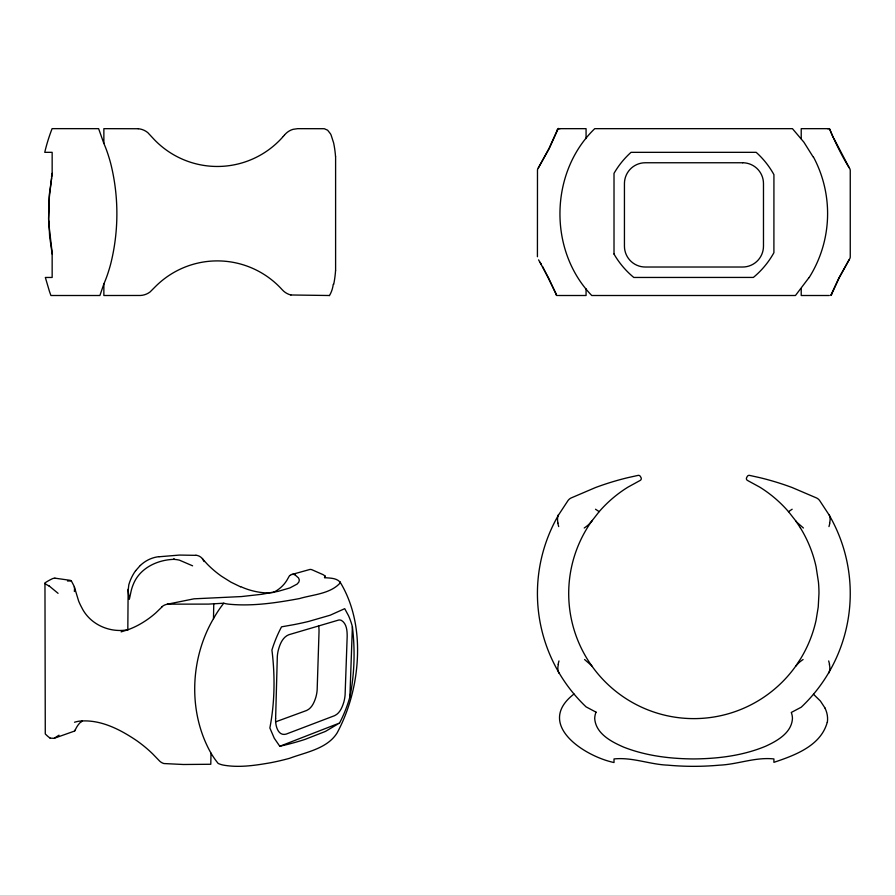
<?xml version="1.0" encoding="UTF-8"?>
<svg xmlns="http://www.w3.org/2000/svg" width="895" height="895" viewBox="0 0 895 895"><rect width="100%" height="100%" fill="white"/><g stroke="black" fill="none" stroke-linecap="round" stroke-linejoin="round"><path stroke-width="1.34" d="M135.66 570.63A46.093 46.093 0 0 0 128.824 584.737L128.164 590.398A12.362 12.362 0 0 0 128.265 591.382L128.679 595.22M127.817 629.744L128.142 589.302M167.723 604.159L208.591 604.103L223.75 603.208A121.384 121.384 0 0 0 213.491 618.635C189.953 658.72 187.894 712.454 211.007 753.176L210.795 764.263L183.43 764.498L163.93 763.547A10.427 10.427 0 0 1 158.952 760.37L152.463 753.657A134.966 134.966 0 0 0 136.734 740.68C119.952 729.313 100.061 719.032 79.185 721.18A30.631 30.631 0 0 0 74.52 722.243M213.491 618.635L213.76 604.002M324.941 577.667L324.997 575.932L323.24 574.724L311.863 569.712A5.012 5.012 0 0 0 309.972 569.444L291.703 574.523M352.384 626.679L349.878 697.216C354.532 674.047 355.214 650.117 352.384 626.679A73.2 73.2 0 0 0 348.558 615.782L344.709 608.667L330.21 615.201L308.63 621.443A338.881 338.881 0 0 1 293.84 624.654L281.533 626.836A131.755 131.755 0 0 0 271.923 650.038C275.157 675.915 274.799 702.351 269.865 727.982L274.273 738.241L279.788 746.273L339.462 723.071L325.478 731.405L305.128 739.359A269.406 269.406 0 0 1 279.777 746.251M335.603 270.749L335.603 156.625M830.168 130.29C834.006 139.709 842.061 156.558 849.478 168.215M129.439 598.9L131.185 590.845A39.939 39.939 0 0 1 133.187 584.625C139.53 568.247 157.14 559.834 173.865 559.353A36.818 36.818 0 0 1 179.369 560.125L192.593 565.819M74.374 591.494L74.52 589.156A11.188 11.188 0 0 0 74.24 586.426L71.365 580.933L67.494 581M51.53 178.284L49.292 197.761L48.61 220.013M51.485 177.087L52.156 173.35M558.088 664.403L558.972 660.935M829.866 523.127L828.971 526.584M827.237 722.287C820.883 745.803 794.917 755.313 773.906 762.339L773.906 758.938C755.279 756.901 737.681 764.431 719.188 765.18A281.903 281.903 0 0 1 668.006 765.169C649.748 764.498 632.385 757.013 614.015 758.938L614.015 762.529C584.592 756.387 534.718 724.29 574.008 694.017M48.576 218.749L49.303 194.696L52.156 174.659L52.156 152.329L44.75 152.329A178.396 178.396 0 0 1 52.1 128.645L98.618 128.667L103.865 143.435A127.873 127.873 0 0 1 108.038 154.443L109.212 158.191A157.341 157.341 0 0 1 110.734 163.595C118.923 196.285 118.923 231.078 110.734 263.779A157.341 157.341 0 0 1 109.212 269.182L108.038 272.93A127.873 127.873 0 0 1 103.876 283.939L99.893 295.507L50.925 295.507L50.534 294.444A162.812 162.812 0 0 1 49.393 291.188L45.343 277.461L52.156 277.461L52.156 252.703L49.068 225.943M557.574 129.428L549.127 148.279L537.951 168.596A4.385 4.385 0 0 0 537.481 169.905L537.425 256.731M538.287 168.07L549.15 148.671L557.876 129.428M831.321 294.891L839.186 277.83L849.534 259.069A4.173 4.173 0 0 0 850.25 256.731L850.25 170.643A4.173 4.173 0 0 0 849.534 168.305M831.019 294.891L838.85 278.065L849.087 259.785M809.058 277.539L795.454 295.507L591.74 295.507C548.143 250.432 549.619 172.187 594.739 128.667L792.444 128.667L803.889 142.182L813.376 157.307M795.633 666.26L800.701 658.586A124.774 124.774 0 0 0 808.588 643.382A125.703 125.703 0 0 0 816.095 620.134L818.231 607.056L818.97 593.486A124.64 124.64 0 0 0 818.444 582.052L816.072 566.736A125.132 125.132 0 0 0 800.365 527.837M592.255 520.42L591.696 521.203L599.169 511.649A125.11 125.11 0 0 1 627.954 487.148L640.093 480.481A2.081 2.081 0 0 0 641.021 477.583L640.328 476.386A2.081 2.081 0 0 0 638.113 475.39L627.932 477.639A281.556 281.556 0 0 0 595.522 487.54L571.122 497.967A8.346 8.346 0 0 0 568.045 500.518L558.704 514.726A156.412 156.412 0 0 0 559.028 672.805M135.693 570.652L140.302 565.439M284.364 135.145L283.279 136.42M283.189 136.521L283.1 136.622A87.397 87.397 0 0 1 154.477 139.799L147.776 132.617A17.318 17.318 0 0 0 138.166 128.723M161.95 606.967L155.92 612.795A92.688 92.688 0 0 1 138.389 625.068A80.673 80.673 0 0 1 127.694 629.834L121.127 631.87M59.003 735.198L54.114 738.308L50.12 738.151M80.785 722.142L82.396 720.855M596.036 712.163A17.542 17.542 0 0 0 594.716 718.618C595.835 733.721 611.408 741.776 623.692 747.135C645.877 755.839 669.896 758.77 693.591 758.938C718.081 758.736 742.984 755.682 765.74 746.184C777.252 740.881 791.594 732.837 792.444 718.618A17.397 17.397 0 0 0 791.281 712.465L801.215 707.218A156.412 156.412 0 0 0 827.606 674.55L828.647 672.805A156.412 156.412 0 0 0 829.016 514.815L819.619 500.518A8.346 8.346 0 0 0 816.553 497.967L792.153 487.54A281.556 281.556 0 0 0 759.732 477.639L749.562 475.39A2.081 2.081 0 0 0 747.336 476.386L746.665 477.561A2.092 2.092 0 0 0 747.571 480.481L759.732 487.115A125.11 125.11 0 0 1 788.495 511.671L792.153 509.233M275.705 721.817L306.649 710.473C311.863 708.135 314.279 702.318 315.868 697.194A37.858 37.858 0 0 0 317.154 689.956L319.012 632.15A31.571 31.571 0 0 0 318.631 625.907M54.338 738.241L74.173 731.193M167.197 604.248L194.014 598.822L241.482 596.562L261.843 594.28L278.132 591.349L289.902 587.925L297.129 584.066L298.863 582.041L299.322 580.005L298.55 577.98L295.249 575.049M558.659 128.746L558.704 128.746A6.891 6.891 0 0 1 559.733 128.667L586.068 128.667L586.068 138.557M128.041 629.711C109.884 633.235 90.003 624.52 81.769 607.627A63.097 63.097 0 0 1 78.615 600.981L74.285 586.695M272.516 592.524L268.22 592.77M159.075 556.757L179.571 555.068L195.96 555.347M829.318 295.507L801.215 295.507L801.215 288.693M329.215 295.507L290.897 294.981M558.39 295.507L586.068 295.507L586.068 288.817M138.166 128.735L103.865 128.667L103.865 143.435M240.587 586.851L230.932 582.164L221.501 576.235A103.205 103.205 0 0 1 207.439 564.32L202.382 558.76M829.609 128.914L830.124 129.506M596.025 712.151L586.068 706.86A156.412 156.412 0 0 1 560.069 674.55L559.028 672.805M49.65 586.37L58.074 593.329M595.522 509.233L599.169 511.649M803.43 528.005L796.628 522.053A19.377 19.377 0 0 1 795.856 521.024L788.495 511.649M584.58 659.514L591.405 665.444A19.332 19.332 0 0 1 592.188 666.462M44.963 583.529L45.276 733.911A31.124 31.124 0 0 0 50.131 738.129M813.477 694.251L820.402 701.031L824.955 707.945M795.856 521.024L800.376 527.86M203.064 559.688L204.105 561.579M339.831 581.66C358.011 611.162 360.595 647.812 354.834 681.319C351.634 699.286 345.772 716.805 337.135 732.904C327.167 748.835 305.788 752.225 289.51 758.322A243.887 243.887 0 0 1 270.312 762.797C254.93 765.46 239.021 767.865 223.481 765.124A23.483 23.483 0 0 1 218.167 763.435A80.785 80.785 0 0 1 211.019 753.176M540.077 262.269L540.647 263.242M849.098 167.533L833.871 138.445M538.589 259.874L548.512 277.875L556.354 294.891M540.96 263.779L541.441 264.584M542.538 266.486L556.645 294.891M833.122 137.371L829.788 129.428M558.693 526.584L557.798 523.127M828.692 660.935L829.575 664.403M52.156 254.023L49.639 236.459L48.856 221.031M128.958 598.173L128.69 595.354M128.969 598.252L129.037 599.158M48.8 225.092L48.822 219.812M44.75 583.238L44.996 582.88A57.202 57.202 0 0 1 52.134 578.841A5.963 5.963 0 0 1 54.897 578.181M801.215 138.669L801.215 128.667L827.931 128.667A6.891 6.891 0 0 1 828.971 128.746M614.015 254.023L614.015 173.35A85.819 85.819 0 0 1 631.031 152.34L756.174 152.329A85.685 85.685 0 0 1 773.929 174.648L773.906 252.703A86.021 86.021 0 0 1 753.366 277.428L633.805 277.461A86.144 86.144 0 0 1 613.992 254.035M103.865 283.939L103.865 295.507L140.47 295.473A17.329 17.329 0 0 0 150.036 291.983L155.685 286.333A87.408 87.408 0 0 1 280.224 287.608L282.193 289.711A17.296 17.296 0 0 0 290.897 295.003M48.867 585.856A29.087 29.087 0 0 1 44.951 583.54M223.739 603.23A34.905 34.905 0 0 0 228.393 604.136C252.166 606.53 276.119 602.872 299.467 598.576C312.97 594.571 330.121 593.922 340.066 583.07L340.01 582.019C336.251 577.801 329.796 578.192 324.471 577.633A6.265 6.265 0 0 0 324.997 575.932M349.811 697.194A133.691 133.691 0 0 1 339.507 723.104M48.856 585.878A5.068 5.068 0 0 1 49.493 586.27M195.971 555.213A10.013 10.013 0 0 1 203.165 559.61M173.865 559.353A5.113 5.113 0 0 1 174.01 558.625M290.428 575.071A4.654 4.654 0 0 1 295.294 574.97M289.991 575.373A3.39 3.39 0 0 0 289.029 576.514L286.836 580.363A31.772 31.772 0 0 1 273.009 592.535M75.146 730.007A1.633 1.633 0 0 1 74.744 730.98M161.85 606.866A10.136 10.136 0 0 1 167.645 604.215M54.897 578.192A5.907 5.907 0 0 1 55.557 578.248L70.202 580.329A3.155 3.155 0 0 1 71.108 580.799M140.347 565.483A31.974 31.974 0 0 1 159.064 556.634M75.023 730.533A24.523 24.523 0 0 1 80.695 722.041M268.209 593.005A70.794 70.794 0 0 1 240.688 586.617M558.804 672.906A11.982 11.982 0 0 1 558.424 664.504M829.184 514.636A11.982 11.982 0 0 1 829.542 523.016M829.352 664.47A13.112 13.112 0 0 1 828.915 672.917M584.234 527.994A35.744 35.744 0 0 0 588.742 524.504L591.651 521.259A125.132 125.132 0 0 0 614.809 690.504A125.132 125.132 0 0 0 785.239 678.947A125.11 125.11 0 0 0 795.487 666.462L798.586 663.016A35.565 35.565 0 0 1 803.095 659.525M558.032 523.06A13.112 13.112 0 0 1 558.435 514.614M824.91 707.967A24.008 24.008 0 0 1 827.36 722.31M813.566 157.207A120.21 120.21 0 0 1 809.136 277.584M559.028 128.735A7.037 7.037 0 0 1 560.069 128.667M827.606 128.667A7.037 7.037 0 0 1 828.647 128.735M831.522 294.108A1.421 1.421 0 0 1 830.94 295.484M557.339 129.63A1.846 1.846 0 0 1 558.558 128.421M557.361 295.596A1.443 1.443 0 0 1 556.131 294.746M284.52 135.011A17.285 17.285 0 0 1 293.068 129.327L297.677 128.667L324.27 128.712L327.626 130.2L330.423 133.735A21.2 21.2 0 0 1 331.139 135.167L333.645 142.976A106.874 106.874 0 0 1 335.547 156.625M335.547 270.737A106.874 106.874 0 0 1 333.701 284.409M333.231 284.353A28.304 28.304 0 0 1 329.427 295.641M275.626 718.439C275.157 724.659 277.584 736.417 286.064 734.135L334.652 715.642C339.854 713.203 342.214 707.33 343.803 702.161A39.369 39.369 0 0 0 345.101 694.833L347.182 636.356C347.193 630.796 346.734 623.714 341.521 620.47A4.9 4.9 0 0 0 338.769 620.022L288.828 634.734C282.473 637.24 279.788 644.467 278.2 650.587A39.503 39.503 0 0 0 277.316 656.438L275.626 718.439M742.626 162.756L645.306 162.756A20.854 20.854 0 0 0 624.441 183.609L624.441 246.17A20.854 20.854 0 0 0 645.306 267.023L742.626 267.023A20.854 20.854 0 0 0 763.48 246.17L763.48 183.609A20.854 20.854 0 0 0 742.626 162.756"/></g></svg>
